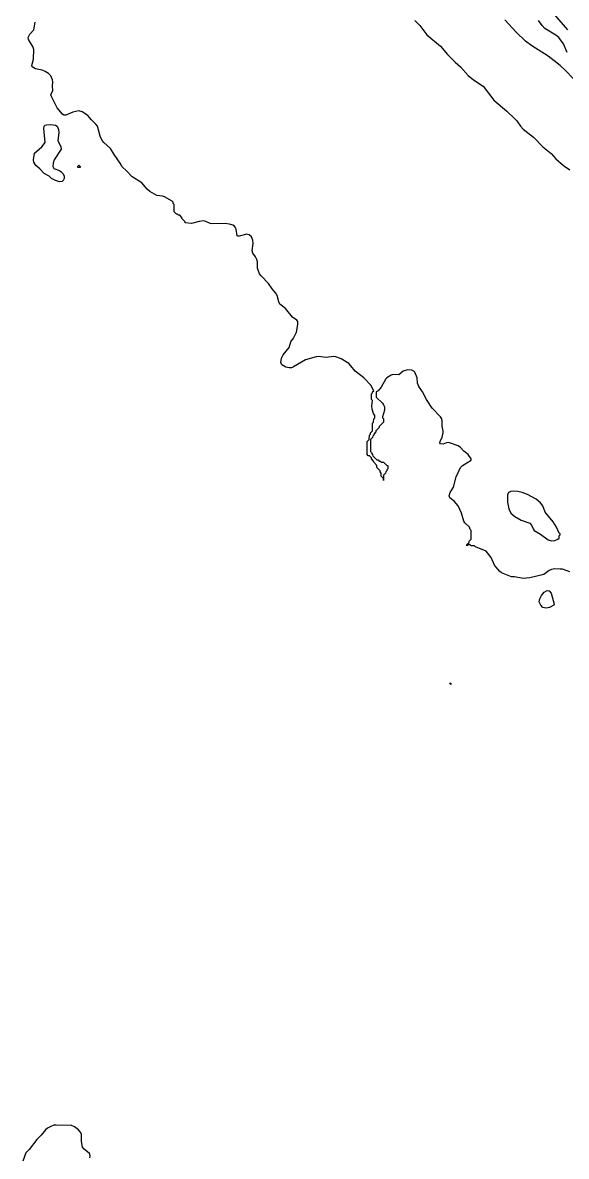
# Model space of a CAD drawing. Extents: x 474277 to 475042, y 254928 to 255625.
# Drawn here: x 474799 to 474837.5, y 255247.6 to 255327.8 of the extents above; entities that cross this region are included whole.
import ezdxf

# ---------------------------------------------------------------- set-up
doc = ezdxf.new("R2010")
doc.units = 0
doc.header["$MEASUREMENT"] = 0
doc.layers.add('BaseMapV2_DTM_export_MonNov09090547073261 — entities', color=1, linetype='CONTINUOUS')

msp = doc.modelspace()

# ---------------------------------------------------------------- linework, layer by layer
at = {"layer": 'BaseMapV2_DTM_export_MonNov09090547073261 — entities', "color": 15, "linetype": 'Continuous', "true_color": 0xb7484b}
for points in [[(474837.593, 255327.304, 85.75), (474836.673, 255328.373, 85.75)], [(474837.747, 255288.968, 85.25), (474837.21, 255289.143, 85.25), (474837.057, 255289.161, 85.25), (474836.673, 255289.171, 85.25), (474836.443, 255289.137, 85.25), (474836.29, 255289.062, 85.25), (474835.906, 255288.782, 85.25), (474834.91, 255288.541, 85.25), (474834.45, 255288.501, 85.25), (474833.836, 255288.604, 85.25), (474833.606, 255288.615, 85.25), (474832.91, 255288.897, 85.25), (474832.763, 255289.012, 85.25), (474832.411, 255289.434, 85.25), (474832.182, 255289.97, 85.25), (474831.823, 255290.43, 85.25), (474831.068, 255290.737, 85.25), (474830.999, 255290.806, 85.25), (474830.769, 255290.811, 85.25), (474830.692, 255290.883, 85.25), (474830.539, 255290.883, 85.25), (474830.462, 255290.811, 85.25), (474830.462, 255290.895, 85.25), (474830.608, 255291.044, 85.25), (474830.613, 255291.121, 85.25), (474830.761, 255291.274, 85.25), (474830.761, 255291.887, 85.25), (474830.692, 255291.956, 85.25), (474830.65, 255292.117, 85.25), (474830.309, 255292.42, 85.25), (474830.232, 255292.535, 85.25), (474830.068, 255293.114, 85.25), (474829.849, 255293.636, 85.25), (474829.559, 255293.958, 85.25), (474829.241, 255294.188, 85.25), (474829.194, 255294.341, 85.25), (474829.276, 255294.571, 85.25), (474829.509, 255294.954, 85.25), (474829.696, 255295.683, 85.25), (474829.996, 255296.335, 85.25), (474830.156, 255296.496, 85.25), (474830.767, 255296.871, 85.25), (474830.756, 255296.948, 85.25), (474830.542, 255297.255, 85.25), (474830.232, 255297.5, 85.25), (474830.002, 255297.75, 85.25), (474829.833, 255297.868, 85.25), (474829.159, 255298.108, 85.25), (474829.006, 255298.088, 85.25), (474828.776, 255297.989, 85.25), (474828.594, 255298.021, 85.25), (474828.55, 255298.098, 85.25), (474828.559, 255298.175, 85.25), (474828.711, 255298.481, 85.25), (474828.78, 255298.788, 85.25), (474828.774, 255298.942, 85.25), (474828.7, 255299.248, 85.25), (474828.701, 255299.632, 85.25), (474828.674, 255299.785, 85.25), (474828.585, 255299.938, 85.25), (474827.994, 255300.552, 85.25), (474827.597, 255301.165, 85.25), (474827.319, 255301.708, 85.25), (474827.048, 255302.085, 85.25), (474826.968, 255302.315, 85.25), (474826.951, 255302.699, 85.25), (474826.782, 255303.086, 85.25), (474826.699, 255303.159, 85.25), (474826.552, 255303.221, 85.25), (474826.245, 255303.252, 85.25), (474825.951, 255303.159, 85.25), (474825.632, 255302.898, 85.25), (474825.248, 255302.922, 85.25), (474825.095, 255302.885, 85.25), (474824.794, 255302.699, 85.25), (474824.719, 255302.622, 85.25), (474824.405, 255302.025, 85.25), (474824.175, 255301.776, 85.25), (474824.03, 255301.702, 85.25), (474824.03, 255301.318, 85.25), (474824.482, 255300.89, 85.25), (474824.562, 255300.782, 85.25), (474824.622, 255300.628, 85.25), (474824.618, 255300.398, 85.25), (474824.485, 255299.938, 85.25), (474824.486, 255299.862, 85.25), (474824.561, 255299.785, 85.25), (474824.56, 255299.555, 85.25), (474824.26, 255299.248, 85.25), (474824.254, 255299.172, 85.25), (474824.026, 255298.942, 85.25), (474824.022, 255298.86, 85.25), (474823.876, 255298.712, 85.25), (474823.871, 255298.635, 85.25), (474823.8, 255298.558, 85.25), (474823.792, 255298.474, 85.25), (474823.646, 255298.328, 85.25), (474823.646, 255297.485, 85.25), (474823.715, 255297.416, 85.25), (474823.723, 255297.331, 85.25), (474823.792, 255297.263, 85.25), (474823.796, 255297.178, 85.25), (474824.098, 255296.879, 85.25), (474824.175, 255296.876, 85.25), (474824.252, 255296.799, 85.25), (474824.328, 255296.799, 85.25), (474824.405, 255296.726, 85.25), (474824.558, 255296.721, 85.25), (474824.788, 255296.492, 85.25), (474824.867, 255296.488, 85.25), (474824.865, 255296.25, 85.25), (474824.796, 255296.181, 85.25), (474824.788, 255296.1, 85.25), (474824.716, 255296.028, 85.25), (474824.712, 255295.943, 85.25), (474824.566, 255295.798, 85.25), (474824.558, 255295.413, 85.25), (474824.55, 255295.568, 85.25), (474824.403, 255295.721, 85.25), (474824.397, 255295.951, 85.25), (474824.324, 255296.028, 85.25), (474824.32, 255296.105, 85.25), (474824.096, 255296.335, 85.25), (474824.09, 255296.488, 85.25), (474823.866, 255296.718, 85.25), (474823.86, 255296.795, 85.25), (474823.713, 255296.948, 85.25), (474823.707, 255297.025, 85.25), (474823.562, 255297.17, 85.25), (474823.485, 255297.175, 85.25), (474823.406, 255297.255, 85.25), (474823.407, 255298.175, 85.25), (474823.554, 255298.328, 85.25), (474823.562, 255298.643, 85.25), (474823.63, 255298.712, 85.25), (474823.638, 255298.793, 85.25), (474823.784, 255298.942, 85.25), (474823.789, 255299.478, 85.25), (474823.86, 255299.555, 85.25), (474823.868, 255299.793, 85.25), (474823.937, 255299.862, 85.25), (474823.941, 255300.015, 85.25), (474823.851, 255300.168, 85.25), (474823.757, 255300.475, 85.25), (474823.745, 255300.705, 85.25), (474823.787, 255301.088, 85.25), (474823.713, 255301.165, 85.25), (474823.713, 255301.549, 85.25), (474823.787, 255301.625, 85.25), (474823.792, 255301.706, 85.25), (474823.864, 255301.779, 85.25), (474823.666, 255302.162, 85.25), (474823.165, 255302.699, 85.25), (474822.552, 255303.159, 85.25), (474822.258, 255303.546, 85.25), (474822.105, 255303.698, 85.25), (474821.568, 255304.033, 85.25), (474821.185, 255304.177, 85.25), (474821.031, 255304.194, 85.25), (474820.495, 255304.124, 85.25), (474819.958, 255304.188, 85.25), (474819.804, 255304.169, 85.25), (474819.038, 255303.972, 85.25), (474818.194, 255303.458, 85.25), (474818.041, 255303.395, 85.25), (474817.888, 255303.397, 85.25), (474817.658, 255303.453, 85.25), (474817.378, 255303.619, 85.25), (474817.29, 255303.772, 85.25), (474817.349, 255304.079, 85.25), (474817.465, 255304.309, 85.25), (474817.876, 255304.846, 85.25), (474818.014, 255305.229, 85.25), (474818.194, 255305.502, 85.25), (474818.404, 255305.919, 85.25), (474818.509, 255306.456, 85.25), (474818.501, 255306.684, 85.25), (474818.437, 255306.763, 85.25), (474818.118, 255306.971, 85.25), (474817.615, 255307.606, 85.25), (474817.227, 255307.913, 85.25), (474817.151, 255308.066, 85.25), (474817.028, 255308.526, 85.25), (474816.954, 255308.679, 85.25), (474816.687, 255308.986, 85.25), (474816.416, 255309.369, 85.25), (474815.894, 255309.906, 85.25), (474815.784, 255310.06, 85.25), (474815.649, 255310.443, 85.25), (474815.635, 255310.903, 85.25), (474815.601, 255311.056, 85.25), (474815.511, 255311.245, 85.25), (474815.317, 255311.516, 85.25), (474815.264, 255311.67, 85.25), (474815.343, 255312.207, 85.25), (474815.309, 255312.437, 85.25), (474815.219, 255312.667, 85.25), (474815.055, 255312.82, 85.25), (474814.897, 255312.85, 85.25), (474814.36, 255312.722, 85.25), (474814.284, 255312.71, 85.25), (474814.207, 255312.741, 85.25), (474814.128, 255313.203, 85.25), (474814.071, 255313.357, 85.25), (474814.011, 255313.433, 85.25), (474813.9, 255313.5, 85.25), (474813.67, 255313.569, 85.25), (474813.364, 255313.609, 85.25), (474812.444, 255313.592, 85.25), (474812.29, 255313.62, 85.25), (474811.983, 255313.757, 85.25), (474811.83, 255313.789, 85.25), (474811.523, 255313.753, 85.25), (474810.987, 255313.6, 85.25), (474810.527, 255313.661, 85.25), (474810.522, 255313.74, 85.25), (474810.294, 255313.97, 85.25), (474810.289, 255314.047, 85.25), (474810.143, 255314.192, 85.25), (474810.067, 255314.197, 85.25), (474809.99, 255314.272, 85.25), (474809.913, 255314.272, 85.25), (474809.758, 255314.43, 85.25), (474809.752, 255314.967, 85.25), (474809.683, 255315.036, 85.25), (474809.675, 255315.12, 85.25), (474809.602, 255315.197, 85.25), (474809.077, 255315.504, 85.25), (474808.916, 255315.551, 85.25), (474808.533, 255315.593, 85.25), (474808.029, 255315.887, 85.25), (474807.843, 255316.043, 85.25), (474807.46, 255316.48, 85.25), (474806.77, 255316.904, 85.25), (474806.386, 255317.349, 85.25), (474806.079, 255317.625, 85.25), (474805.937, 255317.881, 85.25), (474805.495, 255318.494, 85.25), (474805.236, 255318.925, 85.25), (474804.776, 255319.337, 85.25), (474804.652, 255319.491, 85.25), (474804.511, 255319.797, 85.25), (474804.315, 255320.488, 85.25), (474804.21, 255320.641, 85.25), (474803.902, 255320.948, 85.25), (474803.646, 255321.254, 85.25), (474803.242, 255321.521, 85.25), (474803.012, 255321.574, 85.25), (474802.585, 255321.484, 85.25), (474802.092, 255321.271, 85.25), (474801.939, 255321.281, 85.25), (474801.862, 255321.346, 85.25), (474801.479, 255321.791, 85.25), (474801.04, 255322.634, 85.25), (474801.037, 255322.711, 85.25), (474801.166, 255323.018, 85.25), (474801.143, 255323.325, 85.25), (474801.164, 255323.631, 85.25), (474801.142, 255323.785, 85.25), (474801.019, 255324.055, 85.25), (474800.865, 255324.219, 85.25), (474800.635, 255324.361, 85.25), (474800.405, 255324.457, 85.25), (474799.95, 255324.551, 85.25), (474799.708, 255324.705, 85.25), (474799.684, 255324.781, 85.25), (474799.806, 255325.241, 85.25), (474799.818, 255325.932, 85.25), (474799.771, 255326.085, 85.25), (474799.457, 255326.622, 85.25), (474799.428, 255326.775, 85.25), (474799.546, 255327.005, 85.25), (474799.829, 255327.312, 85.25), (474799.925, 255327.848, 85.25)], [(474826.782, 255327.975, 85.25), (474827.125, 255327.618, 85.25), (474827.625, 255326.973, 85.25), (474828.594, 255326.162, 85.25), (474829.082, 255325.573, 85.25), (474829.619, 255325.032, 85.25), (474829.999, 255324.705, 85.25), (474830.546, 255324.091, 85.25), (474830.923, 255323.775, 85.25), (474831.613, 255323.321, 85.25), (474832.357, 255322.328, 85.25), (474833.279, 255321.561, 85.25), (474833.844, 255321.024, 85.25), (474833.99, 255320.871, 85.25), (474834.254, 255320.488, 85.25), (474834.45, 255320.277, 85.25), (474835.168, 255319.721, 85.25), (474835.826, 255319.031, 85.25), (474836.418, 255318.571, 85.25), (474836.76, 255318.187, 85.25), (474837.292, 255317.727, 85.25), (474837.747, 255317.4, 85.25)], [(474837.977, 255323.876, 85.25), (474837.44, 255324.435, 85.25), (474837.057, 255324.784, 85.25), (474836.213, 255325.452, 85.25), (474835.063, 255326.184, 85.25), (474834.603, 255326.512, 85.25), (474833.936, 255327.158, 85.25), (474833.146, 255328.015, 85.25)], [(474837.549, 255325.702, 85.5), (474837.288, 255326.315, 85.5), (474836.961, 255326.775, 85.5), (474836.76, 255326.928, 85.5), (474835.983, 255327.407, 85.5), (474835.778, 255327.618, 85.5), (474835.523, 255327.968, 85.5)], [(474801.82, 255316.577, 85.25), (474801.632, 255316.554, 85.25), (474801.344, 255316.654, 85.25), (474801.079, 255316.807, 85.25), (474800.901, 255316.96, 85.25), (474800.559, 255317.143, 85.25), (474800.252, 255317.483, 85.25), (474799.963, 255317.727, 85.25), (474799.829, 255317.957, 85.25), (474799.81, 255318.111, 85.25), (474799.869, 255318.579, 85.25), (474800.394, 255319.031, 85.25), (474800.633, 255319.337, 85.25), (474800.529, 255320.334, 85.25), (474800.562, 255320.488, 85.25), (474800.629, 255320.564, 85.25), (474800.712, 255320.595, 85.25), (474801.019, 255320.606, 85.25), (474801.35, 255320.564, 85.25), (474801.463, 255320.488, 85.25), (474801.571, 255320.258, 85.25), (474801.59, 255320.027, 85.25), (474801.521, 255319.491, 85.25), (474801.735, 255319.031, 85.25), (474801.758, 255318.877, 85.25), (474801.264, 255318.111, 85.25), (474801.187, 255317.881, 85.25), (474801.169, 255317.651, 85.25), (474801.246, 255317.497, 85.25), (474801.632, 255317.363, 85.25), (474801.759, 255317.267, 85.25), (474801.887, 255317.114, 85.25), (474801.959, 255316.96, 85.25), (474801.966, 255316.807, 85.25), (474801.908, 255316.654, 85.25), (474801.82, 255316.577, 85.25)], [(474803.093, 255317.574, 85.25), (474802.936, 255317.569, 85.25), (474802.936, 255317.658, 85.25), (474803.012, 255317.73, 85.25), (474803.092, 255317.651, 85.25), (474803.093, 255317.574, 85.25)], [(474836.673, 255291.173, 85.25), (474836.9, 255291.274, 85.25), (474836.975, 255291.351, 85.25), (474836.978, 255291.504, 85.25), (474837.049, 255291.581, 85.25), (474837.049, 255291.657, 85.25), (474836.98, 255291.691, 85.25), (474836.801, 255292.117, 85.25), (474836.572, 255292.501, 85.25), (474835.984, 255293.191, 85.25), (474835.83, 255293.623, 85.25), (474835.676, 255293.835, 85.25), (474835.355, 255294.111, 85.25), (474834.756, 255294.423, 85.25), (474834.373, 255294.569, 85.25), (474834.066, 255294.648, 85.25), (474833.76, 255294.672, 85.25), (474833.563, 255294.648, 85.25), (474833.413, 255294.571, 85.25), (474833.338, 255294.418, 85.25), (474833.329, 255293.881, 85.25), (474833.417, 255293.421, 85.25), (474833.568, 255293.114, 85.25), (474833.856, 255292.884, 85.25), (474834.296, 255292.628, 85.25), (474834.91, 255292.415, 85.25), (474835.032, 255292.271, 85.25), (474835.14, 255291.993, 85.25), (474835.216, 255291.88, 85.25), (474835.676, 255291.632, 85.25), (474836.213, 255291.236, 85.25), (474836.443, 255291.149, 85.25), (474836.673, 255291.173, 85.25)], [(474836.302, 255286.443, 85.25), (474836.06, 255286.401, 85.25), (474835.83, 255286.442, 85.25), (474835.683, 255286.597, 85.25), (474835.56, 255286.827, 85.25), (474835.608, 255287.057, 85.25), (474835.734, 255287.287, 85.25), (474835.931, 255287.517, 85.25), (474836.136, 255287.641, 85.25), (474836.29, 255287.61, 85.25), (474836.418, 255287.44, 85.25), (474836.635, 255286.673, 85.25), (474836.61, 255286.597, 85.25), (474836.302, 255286.443, 85.25)], [(474829.32, 255280.999, 85.25), (474829.312, 255280.991, 85.25), (474829.236, 255281.08, 85.25), (474829.317, 255281.076, 85.25), (474829.32, 255280.999, 85.25)], [(474803.796, 255247.492, 85), (474803.811, 255247.645, 85), (474803.754, 255247.799, 85), (474803.386, 255248.105, 85), (474803.272, 255248.259, 85), (474803.186, 255248.642, 85), (474803.189, 255249.179, 85), (474803.112, 255249.332, 85), (474802.985, 255249.485, 85), (474802.706, 255249.685, 85), (474802.476, 255249.778, 85), (474801.402, 255249.813, 85), (474801.249, 255249.8, 85), (474801.019, 255249.718, 85), (474800.789, 255249.598, 85), (474800.645, 255249.485, 85), (474800.349, 255249.102, 85), (474800.024, 255248.795, 85), (474799.485, 255248.092, 85), (474799.255, 255247.849, 85), (474799.034, 255247.262, 85)]]:
    msp.add_polyline3d(points, dxfattribs=at)

doc.saveas('drawing.dxf')
